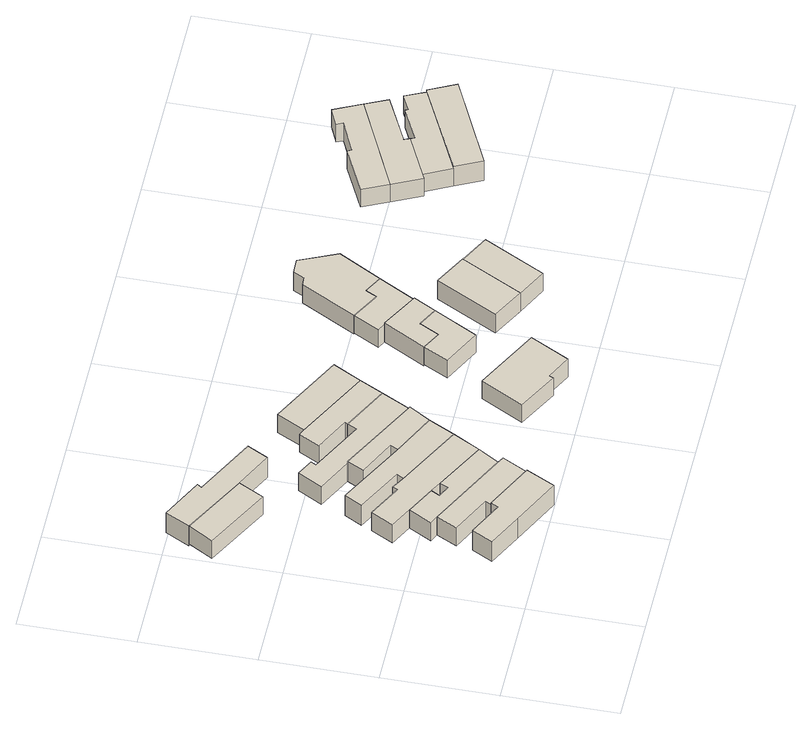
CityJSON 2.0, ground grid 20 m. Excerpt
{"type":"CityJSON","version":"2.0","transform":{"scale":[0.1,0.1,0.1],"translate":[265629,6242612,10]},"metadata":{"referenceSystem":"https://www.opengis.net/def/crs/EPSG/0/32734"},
"CityObjects":{
"building1":{"type":"Building","attributes":{"address":"26 Kingsley Road Salt River Cape Town","building":"house","building:levels":1,"building_height":4.1,"roof_height":15.74,"ground_height":11.64,"plus_code":"4FRW3F97+MV6"},"geometry":[{"type":"Solid","lod":"1","boundaries":[[[[0,1,2,3]],[[1,4,5,2]],[[4,6,7,5]],[[6,8,9,7]],[[8,10,11,9]],[[10,12,13,11]],[[12,0,3,13]],[[3,2,5,7,9,11,13]],[[12,10,8,6,4,1,0]]]]}]},
"building2":{"type":"Building","attributes":{"address":"15 Goldsmith Road Salt River Cape Town","building":"house","building:levels":1,"building_height":4.1,"roof_height":14.78,"ground_height":10.68,"plus_code":"4FRW3F97+RRM"},"geometry":[{"type":"Solid","lod":"1","boundaries":[[[[14,15,16,17]],[[15,18,19,16]],[[18,20,21,19]],[[20,14,17,21]],[[17,16,19,21]],[[20,18,15,14]]]]}]},
"building3":{"type":"Building","attributes":{"address":"24 Kingsley Road Salt River Cape Town","building":"house","building:levels":1,"building_height":4.1,"roof_height":15.27,"ground_height":11.17,"plus_code":"4FRW3F97+MVM"},"geometry":[{"type":"Solid","lod":"1","boundaries":[[[[1,22,23,24]],[[22,25,26,23]],[[25,27,28,26]],[[27,29,30,28]],[[29,31,32,30]],[[31,4,33,32]],[[4,1,24,33]],[[24,23,26,28,30,32,33]],[[4,31,29,27,25,22,1]]]]}]},
"building4":{"type":"Building","attributes":{"address":"22 Kingsley Road Salt River Cape Town","building":"house","building:levels":1,"building_height":4.1,"roof_height":15.27,"ground_height":11.17,"plus_code":"4FRW3F97+PV3"},"geometry":[{"type":"Solid","lod":"1","boundaries":[[[[25,34,35,26]],[[34,36,37,35]],[[36,38,39,37]],[[38,40,41,39]],[[40,42,43,41]],[[42,44,45,43]],[[44,46,47,45]],[[46,27,28,47]],[[27,25,26,28]],[[26,35,37,39,41,43,45,47,28]],[[27,46,44,42,40,38,36,34,25]]]]}]},
"building5":{"type":"Building","attributes":{"address":"20 Kingsley Road Salt River Cape Town","building":"house","building:levels":1,"building_height":4.1,"roof_height":15.27,"ground_height":11.17,"plus_code":"4FRW3F97+PVG"},"geometry":[{"type":"Solid","lod":"1","boundaries":[[[[34,48,49,35]],[[48,50,51,49]],[[50,52,53,51]],[[52,54,55,53]],[[54,56,57,55]],[[56,58,59,57]],[[58,44,45,59]],[[44,42,43,45]],[[42,36,37,43]],[[36,34,35,37]],[[35,49,51,53,55,57,59,45,43,37]],[[36,42,44,58,56,54,52,50,48,34]]]]}]},
"building6":{"type":"Building","attributes":{"address":"11 Goldsmith Road Salt River Cape Town","building":"house","building:levels":1,"building_height":4.1,"roof_height":14.78,"ground_height":10.68,"plus_code":"4FRW3F97+RRQ"},"geometry":[{"type":"Solid","lod":"1","boundaries":[[[[60,61,21,17]],[[61,62,63,21]],[[62,64,65,63]],[[64,66,67,65]],[[66,68,69,67]],[[68,70,71,69]],[[70,60,17,71]],[[17,21,63,65,67,69,71]],[[70,68,66,64,62,61,60]]]]}]},
"building7":{"type":"Building","attributes":{"address":"18 Kingsley Road Salt River Cape Town","building":"house","building:levels":1,"building_height":4.1,"roof_height":15.27,"ground_height":11.17,"plus_code":"4FRW3F97+PVP"},"geometry":[{"type":"Solid","lod":"1","boundaries":[[[[72,73,74,49]],[[73,75,76,74]],[[75,77,78,76]],[[77,79,80,78]],[[79,81,82,80]],[[81,83,51,82]],[[83,72,49,51]],[[49,74,76,78,80,82,51]],[[83,81,79,77,75,73,72]]]]}]},
"building8":{"type":"Building","attributes":{"address":"16 Kingsley Road Salt River Cape Town","building":"house","building:levels":1,"building_height":4.1,"roof_height":15.27,"ground_height":11.17,"plus_code":"4FRW3F97+QW2"},"geometry":[{"type":"Solid","lod":"1","boundaries":[[[[73,84,85,74]],[[84,86,87,85]],[[86,88,89,87]],[[88,90,91,89]],[[90,75,76,91]],[[75,73,74,76]],[[74,85,87,89,91,76]],[[75,90,88,86,84,73]]]]}]},
"building9":{"type":"Building","attributes":{"address":"14 Kingsley Road Salt River Cape Town","building":"house","building:levels":1,"building_height":4.1,"roof_height":14.84,"ground_height":10.74,"plus_code":"4FRW3F97+QW6"},"geometry":[{"type":"Solid","lod":"1","boundaries":[[[[84,92,93,94]],[[92,95,96,93]],[[95,97,98,96]],[[97,99,100,98]],[[99,101,102,100]],[[101,103,104,102]],[[103,105,106,104]],[[105,86,107,106]],[[86,84,94,107]],[[94,93,96,98,100,102,104,106,107]],[[86,105,103,101,99,97,95,92,84]]]]}]},
"building10":{"type":"Building","attributes":{"address":"12 Kingsley Road Salt River Cape Town","building":"house","building:levels":1,"building_height":4.1,"roof_height":14.84,"ground_height":10.74,"plus_code":"4FRW3F97+QWM"},"geometry":[{"type":"Solid","lod":"1","boundaries":[[[[92,108,109,93]],[[108,110,111,109]],[[110,112,113,111]],[[112,114,115,113]],[[114,116,117,115]],[[116,95,96,117]],[[95,92,93,96]],[[93,109,111,113,115,117,96]],[[95,116,114,112,110,108,92]]]]}]},
"building11":{"type":"Building","attributes":{"address":"10 Kingsley Road Salt River Cape Town","building":"house","building:levels":1,"building_height":4.1,"roof_height":14.84,"ground_height":10.74,"plus_code":"4FRW3F97+QWX"},"geometry":[{"type":"Solid","lod":"1","boundaries":[[[[108,118,119,109]],[[118,120,121,119]],[[120,122,123,121]],[[122,110,111,123]],[[110,108,109,111]],[[109,119,121,123,111]],[[110,122,120,118,108]]]]}]},
"building12":{"type":"Building","attributes":{"address":"9 Kingsley Road Salt River Cape Town","building":"house","building:levels":1,"building_height":4.1,"roof_height":15.28,"ground_height":11.18,"plus_code":"4FRW3F97+MXH"},"geometry":[{"type":"Solid","lod":"1","boundaries":[[[[124,125,126,127]],[[125,128,129,126]],[[128,130,131,129]],[[130,132,133,131]],[[132,134,135,133]],[[134,124,127,135]],[[127,126,129,131,133,135]],[[134,132,130,128,125,124]]]]}]},
"building13":{"type":"Building","attributes":{"address":"7 Kingsley Road Salt River Cape Town","building":"house","building:levels":1,"building_height":4.1,"roof_height":15.28,"ground_height":11.18,"plus_code":"4FRW3F98+P2C"},"geometry":[{"type":"Solid","lod":"1","boundaries":[[[[136,137,138,139]],[[137,140,141,138]],[[140,142,143,141]],[[142,144,145,143]],[[144,146,147,145]],[[146,136,139,147]],[[139,138,141,143,145,147]],[[146,144,142,140,137,136]]]]}]},
"building14":{"type":"Building","attributes":{"address":"5 Kingsley Road Salt River Cape Town","building":"house","building:levels":1,"building_height":4.1,"roof_height":15.28,"ground_height":11.18,"plus_code":"4FRW3F98+Q23"},"geometry":[{"type":"Solid","lod":"1","boundaries":[[[[148,149,147,139]],[[149,150,145,147]],[[150,151,143,145]],[[151,152,153,143]],[[152,154,155,153]],[[154,148,139,155]],[[139,147,145,143,153,155]],[[154,152,151,150,149,148]]]]}]},
"building15":{"type":"Building","attributes":{"address":"3 Kingsley Road Salt River Cape Town","building":"house","building:levels":1,"building_height":4.1,"roof_height":14.88,"ground_height":10.78,"plus_code":"4FRW3F98+Q2G"},"geometry":[{"type":"Solid","lod":"1","boundaries":[[[[152,156,157,158]],[[156,159,160,157]],[[159,161,162,160]],[[161,163,164,162]],[[163,165,166,164]],[[165,154,167,166]],[[154,152,158,167]],[[158,157,160,162,164,166,167]],[[154,165,163,161,159,156,152]]]]}]},
"building16":{"type":"Building","attributes":{"address":"373 Lower Main Road Salt River Cape Town","building":"house","building:levels":1,"building_height":4.1,"roof_height":15.28,"ground_height":11.18,"plus_code":"4FRW3F98+P37"},"geometry":[{"type":"Solid","lod":"1","boundaries":[[[[168,169,170,171]],[[169,172,173,170]],[[172,174,175,173]],[[174,168,171,175]],[[171,170,173,175]],[[174,172,169,168]]]]}]},
"building17":{"type":"Building","attributes":{"address":"375 Lower Main Road Salt River Cape Town","building":"retail","building:levels":1,"building_height":4.1,"roof_height":14.88,"ground_height":10.78,"plus_code":"4FRW3F98+Q3R"},"geometry":[{"type":"Solid","lod":"1","boundaries":[[[[176,177,178,157]],[[177,179,180,178]],[[179,181,182,180]],[[181,183,184,182]],[[183,185,186,184]],[[185,187,164,186]],[[187,188,162,164]],[[188,189,160,162]],[[189,176,157,160]],[[157,178,180,182,184,186,164,162,160]],[[189,188,187,185,183,181,179,177,176]]]]}]},
"building18":{"type":"Building","attributes":{"address":"371 Lower Main Road Salt River Cape Town","building":"house","building:levels":1,"building_height":4.1,"roof_height":15.09,"ground_height":10.99,"plus_code":"4FRW3F98+P34"},"geometry":[{"type":"Solid","lod":"1","boundaries":[[[[168,174,190,191]],[[174,192,193,190]],[[192,194,195,193]],[[194,168,191,195]],[[191,190,193,195]],[[194,192,174,168]]]]}]},
"building19":{"type":"Building","attributes":{"address":"Lower Main Road Salt River Cape Town","building":"retail","building:levels":1,"building_height":4.1,"roof_height":14.35,"ground_height":10.25,"plus_code":"4FRW3F98+R54"},"geometry":[{"type":"Solid","lod":"1","boundaries":[[[[196,197,198,199]],[[197,200,201,198]],[[200,202,203,201]],[[202,204,205,203]],[[204,206,207,205]],[[206,208,209,207]],[[208,210,211,209]],[[210,196,199,211]],[[199,198,201,203,205,207,209,211]],[[210,208,206,204,202,200,197,196]]]]}]},
"building20":{"type":"Building","attributes":{"address":"Lower Main Road Salt River Cape Town","building":"retail","building:levels":1,"building_height":4.1,"roof_height":14.35,"ground_height":10.25,"plus_code":"4FRW3F98+Q5X"},"geometry":[{"type":"Solid","lod":"1","boundaries":[[[[197,196,199,198]],[[196,212,213,199]],[[212,214,215,213]],[[214,216,217,215]],[[216,218,219,217]],[[218,220,221,219]],[[220,197,198,221]],[[198,199,213,215,217,219,221]],[[220,218,216,214,212,196,197]]]]}]},
"building21":{"type":"Building","attributes":{"address":"Lower Main Road Salt River Cape Town","building":"retail","building:levels":1,"building_height":4.1,"roof_height":14.35,"ground_height":10.25,"plus_code":"4FRW3F98+Q6C"},"geometry":[{"type":"Solid","lod":"1","boundaries":[[[[222,223,224,225]],[[223,226,227,224]],[[226,228,229,227]],[[228,230,231,229]],[[230,232,233,231]],[[232,216,217,233]],[[216,214,215,217]],[[214,222,225,215]],[[225,224,227,229,231,233,217,215]],[[214,216,232,230,228,226,223,222]]]]}]},
"building22":{"type":"Building","attributes":{"address":"Lower Main Road Salt River Cape Town","building":"retail","building:levels":1,"building_height":4.1,"roof_height":14.82,"ground_height":10.72,"plus_code":"4FRW3F98+Q63"},"geometry":[{"type":"Solid","lod":"1","boundaries":[[[[222,234,235,236]],[[234,237,238,235]],[[237,223,239,238]],[[223,222,236,239]],[[236,235,238,239]],[[223,237,234,222]]]]}]}
},
"vertices":[
[231,0,11],[256,50,11],[256,50,57],[231,0,57],[172,92,11],[172,92,57],[165,79,11],[165,79,57],[105,109,11],[105,109,57],[86,73,11],[86,73,57],[145,43,11],[145,43,57],
[30,562,7],[5,519,7],[5,519,48],[30,562,48],[119,458,7],[119,458,48],[142,502,7],[142,502,48],
[279,94,11],[279,94,53],[256,50,53],[268,100,11],[268,100,53],[127,172,11],[127,172,53],[109,136,11],[109,136,53],[177,102,11],[177,102,53],[172,92,53],
[290,136,11],[290,136,53],[202,183,11],[202,183,53],[195,168,11],[195,168,53],[175,178,11],[175,178,53],[183,193,11],[183,193,53],[133,219,11],[133,219,53],[112,179,11],[112,179,53],
[315,183,11],[315,183,53],[201,243,11],[201,243,53],[178,256,11],[178,256,53],[174,247,11],[174,247,53],[115,278,11],[115,278,53],[95,239,11],[95,239,53],
[30,562,2],[142,502,2],[207,469,2],[207,469,48],[226,505,2],[226,505,48],[120,560,2],[120,560,48],[125,568,2],[125,568,48],[52,605,2],[52,605,48],
[315,183,7],[338,228,7],[338,228,53],[263,265,7],[263,265,53],[144,328,7],[144,328,53],[127,297,7],[127,297,53],[207,255,7],[207,255,53],[201,243,7],
[361,265,7],[361,265,53],[220,339,7],[220,339,53],[205,310,7],[205,310,53],[269,278,7],[269,278,53],
[387,316,7],[387,316,48],[361,265,48],[307,357,7],[307,357,48],[299,341,7],[299,341,48],[207,389,7],[207,389,48],[212,398,7],[212,398,48],[183,413,7],[183,413,48],[160,370,7],[160,370,48],[220,339,48],
[408,357,7],[408,357,48],[280,424,7],[280,424,48],[269,429,7],[269,429,48],[250,393,7],[250,393,48],[310,362,7],[310,362,48],
[434,406,7],[434,406,48],[336,457,7],[336,457,48],[305,473,7],[305,473,48],
[442,163,12],[402,88,12],[402,88,53],[442,163,53],[472,51,12],[472,51,53],[475,58,12],[475,58,53],[518,36,12],[518,36,53],[554,104,12],[554,104,53],
[498,270,12],[476,227,12],[476,227,53],[498,270,53],[541,193,12],[541,193,53],[582,269,12],[582,269,53],[548,287,12],[548,287,53],[530,253,12],[530,253,53],
[498,270,8],[530,253,8],[548,287,8],[582,269,8],[603,308,8],[603,308,53],[538,344,8],[538,344,53],
[638,372,8],[638,372,49],[603,308,49],[607,389,8],[607,389,49],[597,369,8],[597,369,49],[548,396,8],[548,396,49],[524,351,8],[524,351,49],[538,344,49],
[705,249,10],[649,279,10],[649,279,53],[705,249,53],[593,172,10],[593,172,53],[649,142,10],[649,142,53],
[638,372,6],[680,447,6],[680,447,49],[651,513,6],[651,513,49],[624,512,6],[624,512,49],[615,493,6],[615,493,49],[600,492,6],[600,492,49],[548,396,6],[597,369,6],[607,389,6],
[649,142,51],[705,249,51],[701,115,10],[701,115,51],[757,222,10],[757,222,51],
[855,400,2],[1024,479,2],[1024,479,43],[855,400,43],[1001,527,2],[1001,527,43],[970,513,2],[970,513,43],[975,502,2],[975,502,43],[919,476,2],[919,476,43],[915,484,2],[915,484,43],[834,445,2],[834,445,43],
[879,349,2],[879,349,43],[888,353,2],[888,353,43],[963,389,2],[963,389,43],[959,399,2],[959,399,43],[1042,440,2],[1042,440,43],
[911,307,2],[1071,384,2],[1071,384,43],[911,307,43],[1055,419,2],[1055,419,43],[1027,405,2],[1027,405,43],[1024,410,2],[1024,410,43],[966,382,2],[966,382,43],
[933,261,2],[933,261,48],[911,307,48],[1094,337,2],[1094,337,48],[1071,384,48]
]}
